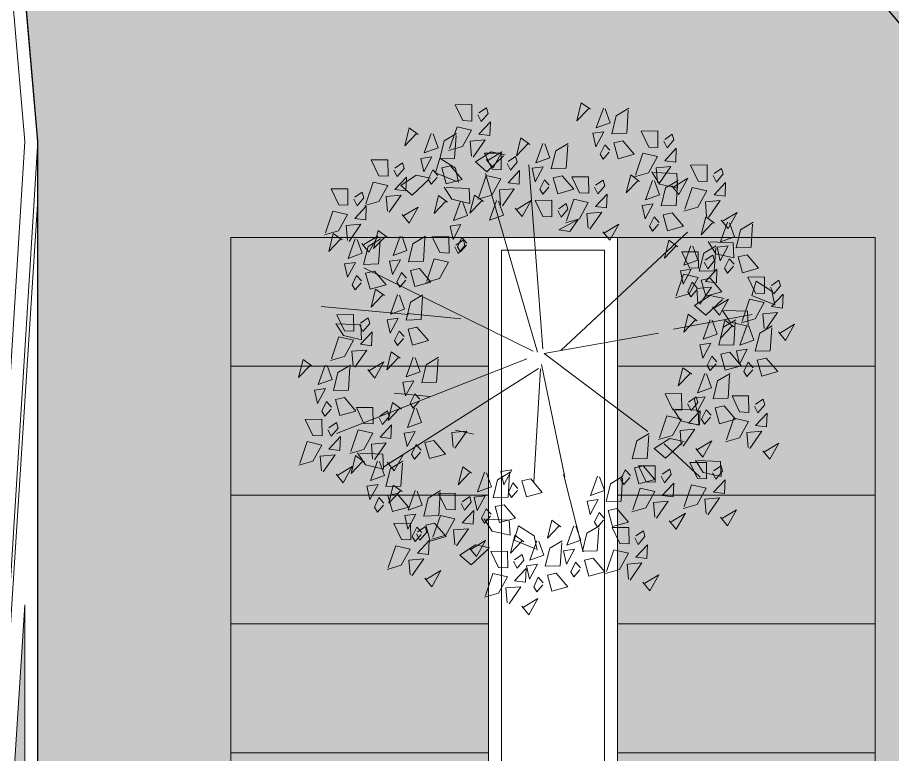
# Model space of a CAD drawing. Header units: inches. Extents: x 139 to 559, y -1 to 295.
# Drawn here: x 173.72 to 180.51, y 118.6 to 124.32 of the extents above; entities that cross this region are included whole.
import ezdxf

# ---------------------------------------------------------------- set-up
doc = ezdxf.new("R2010")
doc.units = ezdxf.units.IN
doc.header["$MEASUREMENT"] = 0
for name, color, linetype, lineweight in [('ars', 11, 'Continuous', 0), ('ARSIR', 31, 'Continuous', 5), ('ARSIR BETON', 8, 'Continuous', 5), ('DINDING2', 146, 'Continuous', 5), ('POHON', 98, 'Continuous', 5), ('RUMPUT', 93, 'Continuous', 0), ('SANITAIR', 15, 'Continuous', 9)]:
    doc.layers.add(name, color=color, linetype=linetype, lineweight=lineweight)
doc.layers.add('LANTAI', color=57, linetype='Continuous')
doc.layers.add('POLYLINE TPAK', color=4, linetype='Continuous', lineweight=20, plot=False)

# ---------------------------------------------------------------- blocks, each defined once
blk = doc.blocks.new('rrety')
for p, q in [((497.8335, 232.64), (497.8515, 232.6484)), ((497.8248, 232.6161), (497.8335, 232.64)), ((497.8506, 232.6457), (497.8452, 232.6146)), ((498.0767, 232.6219), (498.0965, 232.6275)), ((498.0965, 232.6275), (498.0964, 232.6021)), ((497.8452, 232.6146), (497.8248, 232.6161)), ((497.8677, 232.6134), (497.8875, 232.619)), ((497.8733, 232.5824), (497.8677, 232.6134)), ((497.8875, 232.619), (497.8874, 232.5936)), ((498.0822, 232.5908), (498.0767, 232.6219)), ((498.0964, 232.6021), (498.0822, 232.588)), ((497.8874, 232.5936), (497.8733, 232.5795)), ((497.7802, 232.574), (497.8, 232.5795)), ((497.8, 232.5795), (497.7999, 232.5541)), ((497.8574, 232.5587), (497.8572, 232.5786)), ((497.8592, 232.5767), (497.8853, 232.5589)), ((498.0146, 232.5768), (498.0343, 232.5823)), ((498.0201, 232.5457), (498.0146, 232.5768)), ((498.0343, 232.5823), (498.0342, 232.5569)), ((497.7857, 232.5429), (497.7802, 232.574)), ((498.0607, 232.5474), (498.0605, 232.5674)), ((498.0625, 232.5654), (498.0886, 232.5477)), ((497.7999, 232.5541), (497.7857, 232.54)), ((497.8755, 232.5409), (497.8574, 232.5587)), ((497.8853, 232.5589), (497.8755, 232.5409)), ((498.0342, 232.5569), (498.0201, 232.5429)), ((498.0788, 232.5296), (498.0607, 232.5474)), ((498.0886, 232.5477), (498.0788, 232.5296)), ((497.704, 232.4781), (497.7237, 232.4836)), ((497.7237, 232.4836), (497.7236, 232.4582)), ((497.7095, 232.447), (497.704, 232.4781)), ((497.7236, 232.4582), (497.7095, 232.4442)), ((498.2229, 232.3707), (498.2316, 232.3946)), ((498.2316, 232.3946), (498.2497, 232.403)), ((498.2487, 232.4004), (498.2434, 232.3693)), ((498.2434, 232.3693), (498.2229, 232.3707)), ((498.2179, 232.3568), (498.2376, 232.3624)), ((498.2376, 232.3624), (498.2375, 232.337)), ((498.2234, 232.3257), (498.2179, 232.3568)), ((498.2375, 232.337), (498.2234, 232.3229)), ((498.2611, 232.319), (498.2609, 232.3389)), ((498.263, 232.337), (498.2891, 232.3192)), ((498.2793, 232.3012), (498.2611, 232.319)), ((498.2891, 232.3192), (498.2793, 232.3012)), ((498.1134, 232.2834), (498.1133, 232.258)), ((497.7303, 232.2231), (497.7301, 232.243)), ((497.7321, 232.2411), (497.7582, 232.2233)), ((497.7484, 232.2053), (497.7303, 232.2231)), ((497.7582, 232.2233), (497.7484, 232.2053)), ((497.7859, 232.2045), (497.8056, 232.2101)), ((497.7914, 232.1734), (497.7859, 232.2045)), ((497.8056, 232.2101), (497.8055, 232.1847)), ((497.7542, 232.1564), (497.7629, 232.1803)), ((497.7629, 232.1803), (497.7809, 232.1887)), ((497.78, 232.1861), (497.7747, 232.1549)), ((497.8055, 232.1847), (497.7914, 232.1706)), ((498.1671, 232.1678), (498.1868, 232.1734)), ((498.1726, 232.1368), (498.1671, 232.1678)), ((498.1868, 232.1734), (498.1867, 232.148)), ((497.7747, 232.1549), (497.7542, 232.1564)), ((497.7839, 232.13), (497.7837, 232.15)), ((497.7858, 232.148), (497.8119, 232.1303)), ((498.1867, 232.148), (498.1726, 232.1339)), ((497.8021, 232.1122), (497.7839, 232.13)), ((497.8119, 232.1303), (497.8021, 232.1122)), ((498.0005, 232.1002), (498.0202, 232.1057)), ((498.006, 232.0691), (498.0005, 232.1002)), ((498.0202, 232.1057), (498.0201, 232.0803)), ((498.0201, 232.0803), (498.006, 232.0663))]:
    blk.add_line(p, q)
for points in [[(498.0497, 232.6755), (498.0591, 232.6874), (498.0347, 232.6946), (498.0505, 232.6782)], [(497.8859, 232.6614), (497.8953, 232.6733), (497.8709, 232.6805), (497.8867, 232.6641)], [(497.9248, 232.6527), (497.9394, 232.672), (497.9502, 232.652), (497.9301, 232.6412), (497.9248, 232.6527)], [(498.0181, 232.6583), (498.0167, 232.6735), (497.998, 232.6702), (498.0181, 232.6583)], [(497.8543, 232.6442), (497.8529, 232.6594), (497.8343, 232.6561), (497.8543, 232.6442)], [(497.9924, 232.6512), (498.0003, 232.6577), (497.9875, 232.6645), (497.9805, 232.6606), (497.9897, 232.652)], [(498.0495, 232.6549), (498.03, 232.6489), (498.024, 232.6684), (498.0503, 232.6576)], [(497.8287, 232.6371), (497.8365, 232.6436), (497.8237, 232.6504), (497.8167, 232.6465), (497.826, 232.6379)], [(497.8857, 232.6408), (497.8663, 232.6348), (497.8602, 232.6543), (497.8865, 232.6435)], [(497.8824, 232.651), (497.9136, 232.6558), (497.9187, 232.6359), (497.8933, 232.6366), (497.8796, 232.6511)], [(498.0461, 232.6236), (498.0147, 232.627), (498.0149, 232.6475), (498.0393, 232.6403), (498.0488, 232.6228)], [(498.1513, 232.6388), (498.1607, 232.6507), (498.1364, 232.6579), (498.1521, 232.6415)], [(497.9414, 232.6381), (497.9355, 232.6298), (497.9495, 232.6266), (497.9553, 232.6321), (497.9442, 232.638)], [(498.0047, 232.6329), (497.9855, 232.618), (497.9803, 232.6401), (498.0025, 232.6453), (498.0047, 232.6329)], [(498.1198, 232.6217), (498.1183, 232.6368), (498.0997, 232.6335), (498.1198, 232.6217)], [(497.8409, 232.6188), (497.8218, 232.6039), (497.8165, 232.626), (497.8387, 232.6312), (497.8409, 232.6188)], [(497.8823, 232.6095), (497.8509, 232.6129), (497.8511, 232.6334), (497.8755, 232.6262), (497.885, 232.6087)], [(497.8872, 232.6198), (497.9044, 232.6306), (497.9153, 232.6134), (497.8871, 232.617)], [(497.9184, 232.6246), (497.9237, 232.6104), (497.9408, 232.6184), (497.9184, 232.6246)], [(498.001, 232.6104), (498.0157, 232.6297), (498.0264, 232.6097), (498.0064, 232.5989), (498.001, 232.6104)], [(498.0941, 232.6146), (498.1019, 232.6211), (498.0892, 232.6278), (498.0822, 232.624), (498.0914, 232.6154)], [(498.1511, 232.6183), (498.1317, 232.6123), (498.1257, 232.6317), (498.1519, 232.621)], [(497.7921, 232.5963), (497.8067, 232.6156), (497.8175, 232.5956), (497.7974, 232.5848), (497.7921, 232.5963)], [(497.9135, 232.52), (497.8706, 232.621)], [(497.9276, 232.6019), (497.9423, 232.6212), (497.953, 232.6012), (497.933, 232.5905), (497.9276, 232.6019)], [(497.9586, 232.6087), (497.9898, 232.6135), (497.9949, 232.5936), (497.9695, 232.5943), (497.9558, 232.6088)], [(498.1477, 232.5869), (498.1164, 232.5903), (498.1165, 232.6109), (498.1409, 232.6037), (498.1505, 232.5861)], [(497.7497, 232.5946), (497.7809, 232.5994), (497.786, 232.5795), (497.7606, 232.5802), (497.7468, 232.5947)], [(497.8852, 232.6002), (497.9164, 232.605), (497.9215, 232.5851), (497.8961, 232.5858), (497.8824, 232.6003)], [(497.8923, 232.5999), (497.8863, 232.586), (497.9117, 232.5853), (497.8922, 232.5971)], [(498.0666, 232.5852), (498.076, 232.5971), (498.0517, 232.6044), (498.0674, 232.5879)], [(498.0699, 232.5414), (498.1036, 232.5996)], [(498.1063, 232.5962), (498.0872, 232.5813), (498.082, 232.6035), (498.1041, 232.6087), (498.1063, 232.5962)], [(497.9442, 232.5873), (497.9383, 232.579), (497.9523, 232.5758), (497.9581, 232.5813), (497.947, 232.5873)], [(497.9634, 232.5775), (497.9807, 232.5883), (497.9915, 232.5711), (497.9634, 232.5747)], [(498.0176, 232.5958), (498.0117, 232.5875), (498.0258, 232.5843), (498.0316, 232.5898), (498.0204, 232.5957)], [(498.1711, 232.5711), (498.1805, 232.583), (498.1561, 232.5903), (498.1719, 232.5738)], [(497.7545, 232.5634), (497.7717, 232.5742), (497.7826, 232.557), (497.7544, 232.5606)], [(497.8086, 232.5817), (497.8028, 232.5734), (497.8168, 232.5702), (497.8226, 232.5757), (497.8115, 232.5816)], [(497.8718, 232.5655), (497.8812, 232.5774), (497.8568, 232.5846), (497.8726, 232.5682)], [(497.89, 232.5691), (497.9073, 232.5799), (497.9181, 232.5627), (497.8899, 232.5662)], [(497.9946, 232.5823), (497.9999, 232.5681), (498.0171, 232.5761), (497.9946, 232.5823)], [(498.0094, 232.561), (498.0172, 232.5675), (498.0045, 232.5742), (497.9974, 232.5704), (498.0067, 232.5618)], [(498.035, 232.5681), (498.0336, 232.5832), (498.015, 232.5799), (498.035, 232.5681)], [(498.0664, 232.5647), (498.047, 232.5587), (498.0409, 232.5781), (498.0672, 232.5674)], [(497.7532, 232.5514), (497.7626, 232.5633), (497.7382, 232.5705), (497.754, 232.5541)], [(497.7857, 232.5682), (497.7909, 232.554), (497.8081, 232.562), (497.7857, 232.5682)], [(497.8402, 232.5484), (497.8388, 232.5635), (497.8201, 232.5602), (497.8402, 232.5484)], [(497.8344, 232.5539), (497.8491, 232.5733), (497.8598, 232.5533), (497.8398, 232.5425), (497.8344, 232.5539)], [(497.9212, 232.5739), (497.9265, 232.5596), (497.9436, 232.5676), (497.9212, 232.5739)], [(498.1395, 232.554), (498.1381, 232.5691), (498.1195, 232.5658), (498.1395, 232.554)], [(498.1709, 232.5506), (498.1515, 232.5446), (498.1454, 232.564), (498.1717, 232.5533)], [(498.2614, 232.5542), (498.2709, 232.5661), (498.2465, 232.5733), (498.2622, 232.5569)], [(497.792, 232.5523), (497.8232, 232.5571), (497.8283, 232.5372), (497.8029, 232.5379), (497.7892, 232.5523)], [(497.8145, 232.5412), (497.8224, 232.5478), (497.8096, 232.5545), (497.8026, 232.5507), (497.8118, 232.542)], [(497.8716, 232.5449), (497.8521, 232.5389), (497.8461, 232.5584), (497.8724, 232.5477)], [(497.9685, 232.5576), (497.9625, 232.5437), (497.9879, 232.543), (497.9685, 232.5548)], [(498.0216, 232.5427), (498.0025, 232.5277), (497.9973, 232.5499), (498.0194, 232.5551), (498.0216, 232.5427)], [(498.063, 232.5333), (498.0317, 232.5367), (498.0318, 232.5573), (498.0562, 232.5501), (498.0657, 232.5325)], [(498.1139, 232.5469), (498.1217, 232.5534), (498.1089, 232.5601), (498.1019, 232.5563), (498.1111, 232.5477)], [(498.2299, 232.5371), (498.2285, 232.5522), (498.2098, 232.5489), (498.2299, 232.5371)], [(497.6959, 232.5271), (497.7038, 232.5337), (497.691, 232.5404), (497.684, 232.5366), (497.6932, 232.5279)], [(497.7216, 232.5343), (497.7202, 232.5494), (497.7016, 232.5461), (497.7216, 232.5343)], [(497.753, 232.5308), (497.7335, 232.5248), (497.7275, 232.5443), (497.7538, 232.5336)], [(497.7596, 232.5435), (497.7536, 232.5296), (497.779, 232.5289), (497.7595, 232.5407)], [(497.851, 232.5394), (497.8451, 232.5311), (497.8592, 232.5279), (497.865, 232.5334), (497.8538, 232.5393)], [(497.8951, 232.5492), (497.8891, 232.5352), (497.9145, 232.5345), (497.8951, 232.5463)], [(498.1261, 232.5286), (498.107, 232.5136), (498.1017, 232.5358), (498.1239, 232.541), (498.1261, 232.5286)], [(498.1055, 232.5201), (498.1202, 232.5395), (498.1309, 232.5194), (498.1109, 232.5087), (498.1055, 232.5201)], [(498.1675, 232.5192), (498.1361, 232.5226), (498.1363, 232.5432), (498.1607, 232.536), (498.1702, 232.5184)], [(498.2042, 232.53), (498.212, 232.5365), (498.1993, 232.5432), (498.1923, 232.5394), (498.2015, 232.5308)], [(498.2613, 232.5337), (498.2418, 232.5277), (498.2358, 232.5471), (498.2621, 232.5364)], [(497.7968, 232.5211), (497.8141, 232.5319), (497.8249, 232.5147), (497.7968, 232.5183)], [(497.8268, 232.5229), (497.8076, 232.508), (497.8024, 232.5301), (497.8246, 232.5353), (497.8268, 232.5229)], [(497.8682, 232.5136), (497.8368, 232.517), (497.837, 232.5375), (497.8614, 232.5303), (497.8709, 232.5128)], [(498.2579, 232.5023), (498.2265, 232.5057), (498.2267, 232.5263), (498.251, 232.519), (498.2606, 232.5015)], [(497.7082, 232.5088), (497.6891, 232.4939), (497.6838, 232.516), (497.706, 232.5212), (497.7082, 232.5088)], [(497.7496, 232.4995), (497.7182, 232.5029), (497.7184, 232.5234), (497.7428, 232.5162), (497.7523, 232.4987)], [(497.828, 232.5259), (497.8333, 232.5117), (497.8505, 232.5197), (497.828, 232.5259)], [(497.9846, 232.3539), (498.0582, 232.5161)], [(498.0631, 232.5184), (498.0943, 232.5232), (498.0994, 232.5033), (498.074, 232.504), (498.0603, 232.5185)], [(498.1705, 232.4975), (498.1851, 232.5169), (498.1959, 232.4969), (498.1758, 232.4861), (498.1705, 232.4975)], [(498.2165, 232.5116), (498.1973, 232.4967), (498.1921, 232.5188), (498.2142, 232.5241), (498.2165, 232.5116)], [(497.7582, 232.4834), (497.7728, 232.5028), (497.7836, 232.4828), (497.7635, 232.472), (497.7582, 232.4834)], [(497.9754, 232.3753), (497.7793, 232.51)], [(498.1221, 232.5056), (498.1162, 232.4972), (498.1302, 232.494), (498.136, 232.4995), (498.1249, 232.5055)], [(497.7221, 232.4752), (497.7315, 232.4872), (497.7072, 232.4944), (497.7229, 232.4779)], [(497.8019, 232.5012), (497.7959, 232.4873), (497.8213, 232.4866), (497.8019, 232.4984)], [(497.9846, 232.3539), (497.9233, 232.5008)], [(498.128, 232.4959), (498.1592, 232.5007), (498.1644, 232.4808), (498.139, 232.4815), (498.1252, 232.4959)], [(498.2439, 232.4806), (498.2585, 232.5), (498.2693, 232.4799), (498.2492, 232.4692), (498.2439, 232.4806)], [(497.7158, 232.4818), (497.747, 232.4866), (497.7521, 232.4667), (497.7267, 232.4674), (497.713, 232.4818)], [(498.187, 232.483), (498.1811, 232.4747), (498.1952, 232.4715), (498.201, 232.477), (498.1898, 232.4829)], [(498.2015, 232.4789), (498.2327, 232.4837), (498.2378, 232.4639), (498.2124, 232.4645), (498.1986, 232.479)], [(497.6906, 232.4581), (497.6891, 232.4732), (497.6705, 232.4699), (497.6906, 232.4581)], [(497.7219, 232.4547), (497.7025, 232.4487), (497.6965, 232.4681), (497.7227, 232.4574)], [(497.7748, 232.4689), (497.7689, 232.4606), (497.7829, 232.4574), (497.7887, 232.4629), (497.7776, 232.4688)], [(498.1329, 232.4647), (498.1501, 232.4755), (498.1609, 232.4583), (498.1328, 232.4619)], [(498.1641, 232.4695), (498.1693, 232.4553), (498.1865, 232.4633), (498.1641, 232.4695)], [(497.6649, 232.451), (497.6727, 232.4575), (497.66, 232.4642), (497.653, 232.4604), (497.6622, 232.4518)], [(497.7206, 232.4506), (497.7378, 232.4614), (497.7487, 232.4442), (497.7205, 232.4478)], [(497.7518, 232.4554), (497.7571, 232.4412), (497.7742, 232.4492), (497.7518, 232.4554)], [(498.1403, 232.4159), (498.2384, 232.4649)], [(498.2063, 232.4478), (498.2235, 232.4586), (498.2343, 232.4414), (498.2062, 232.445)], [(498.2604, 232.4661), (498.2546, 232.4578), (498.2686, 232.4546), (498.2744, 232.4601), (498.2633, 232.466)], [(498.2749, 232.4355), (498.2896, 232.4549), (498.3003, 232.4348), (498.2803, 232.4241), (498.2749, 232.4355)], [(497.6771, 232.4327), (497.658, 232.4177), (497.6528, 232.4399), (497.6749, 232.4451), (497.6771, 232.4327)], [(497.7185, 232.4234), (497.6872, 232.4268), (497.6873, 232.4473), (497.7117, 232.4401), (497.7213, 232.4226)], [(498.2375, 232.4526), (498.2427, 232.4383), (498.2599, 232.4463), (498.2375, 232.4526)], [(497.7257, 232.4307), (497.7197, 232.4168), (497.7451, 232.4161), (497.7256, 232.4279)], [(498.2325, 232.4338), (498.2637, 232.4386), (498.2688, 232.4187), (498.2434, 232.4194), (498.2297, 232.4339)], [(497.9999, 232.3539), (498.144, 232.4182)], [(498.2114, 232.4279), (498.2054, 232.414), (498.2308, 232.4133), (498.2113, 232.4251)], [(498.2915, 232.4209), (498.2856, 232.4126), (498.2997, 232.4094), (498.3055, 232.4149), (498.2943, 232.4209)], [(498.3292, 232.3991), (498.3386, 232.411), (498.3143, 232.4182), (498.33, 232.4018)], [(497.6763, 232.396), (497.691, 232.4154), (497.7017, 232.3953), (497.6817, 232.3846), (497.6763, 232.396)], [(497.804, 232.3963), (497.8134, 232.4082), (497.7891, 232.4154), (497.8048, 232.399)], [(498.2373, 232.4027), (498.2546, 232.4135), (498.2654, 232.3963), (498.2373, 232.3998)], [(498.2685, 232.4075), (498.2738, 232.3932), (498.291, 232.4012), (498.2685, 232.4075)], [(497.6339, 232.3943), (497.6651, 232.3991), (497.6702, 232.3793), (497.6448, 232.3799), (497.6311, 232.3944)], [(497.7724, 232.3791), (497.771, 232.3943), (497.7524, 232.391), (497.7724, 232.3791)], [(498.2976, 232.382), (498.2962, 232.3971), (498.2776, 232.3938), (498.2976, 232.382)], [(497.7468, 232.372), (497.7546, 232.3785), (497.7419, 232.3853), (497.7348, 232.3814), (497.7441, 232.3728)], [(497.8038, 232.3757), (497.7844, 232.3697), (497.7783, 232.3892), (497.8046, 232.3784)], [(498.1563, 232.3735), (498.171, 232.3928), (498.1817, 232.3728), (498.1617, 232.362), (498.1563, 232.3735)], [(498.2424, 232.3828), (498.2364, 232.3688), (498.2618, 232.3681), (498.2424, 232.38)], [(498.272, 232.3749), (498.2798, 232.3814), (498.2671, 232.3881), (498.26, 232.3843), (498.2693, 232.3757)], [(498.329, 232.3786), (498.3096, 232.3725), (498.3036, 232.392), (498.3298, 232.3813)], [(497.6387, 232.3632), (497.6559, 232.374), (497.6668, 232.3568), (497.6386, 232.3604)], [(497.6929, 232.3815), (497.687, 232.3732), (497.701, 232.37), (497.7068, 232.3754), (497.6957, 232.3814)], [(498.0061, 232.3539), (498.1593, 232.3784)], [(498.3256, 232.3472), (498.2943, 232.3506), (498.2944, 232.3711), (498.3188, 232.3639), (498.3283, 232.3464)], [(497.6699, 232.368), (497.6752, 232.3537), (497.6923, 232.3617), (497.6699, 232.368)], [(497.759, 232.3537), (497.7399, 232.3388), (497.7347, 232.3609), (497.7568, 232.3661), (497.759, 232.3537)], [(497.8004, 232.3444), (497.769, 232.3478), (497.7692, 232.3683), (497.7936, 232.3611), (497.8031, 232.3436)], [(497.8148, 232.3368), (497.8134, 232.352), (497.7949, 232.3598), (497.8148, 232.3368)], [(498.1729, 232.3589), (498.167, 232.3506), (498.1811, 232.3474), (498.1869, 232.3529), (498.1757, 232.3588)], [(498.1987, 232.3453), (498.2133, 232.3646), (498.2241, 232.3446), (498.204, 232.3338), (498.1987, 232.3453)], [(498.2842, 232.3565), (498.2651, 232.3416), (498.2599, 232.3637), (498.282, 232.3689), (498.2842, 232.3565)], [(497.9785, 232.3508), (497.7363, 232.2773)], [(498.0061, 232.3508), (498.1838, 232.1733)], [(498.1563, 232.3436), (498.1875, 232.3484), (498.1926, 232.3285), (498.1672, 232.3292), (498.1535, 232.3437)], [(497.6438, 232.3433), (497.6378, 232.3293), (497.6632, 232.3287), (497.6437, 232.3405)], [(497.7413, 232.3255), (497.7559, 232.3449), (497.7667, 232.3248), (497.7466, 232.3141), (497.7413, 232.3255)], [(497.9846, 232.3447), (497.7609, 232.2222)], [(497.7891, 232.3297), (497.7969, 232.3362), (497.7842, 232.3429), (497.7772, 232.3391), (497.7864, 232.3305)], [(497.9846, 232.3386), (497.9233, 232.0875)], [(498.1499, 232.3454), (498.1552, 232.3312), (498.1724, 232.3392), (498.1499, 232.3454)], [(497.6988, 232.3238), (497.73, 232.3286), (497.7352, 232.3088), (497.7098, 232.3094), (497.696, 232.3239)], [(497.8014, 232.3114), (497.7822, 232.2965), (497.777, 232.3186), (497.7992, 232.3238), (497.8014, 232.3114)], [(497.9969, 232.3324), (498.1532, 232.0998)], [(498.1611, 232.3124), (498.1783, 232.3232), (498.1892, 232.306), (498.161, 232.3096)], [(498.2153, 232.3307), (498.2094, 232.3224), (498.2234, 232.3192), (498.2292, 232.3247), (498.2181, 232.3306)], [(498.2671, 232.3117), (498.2765, 232.3236), (498.2521, 232.3308), (498.2679, 232.3144)], [(497.7578, 232.311), (497.7519, 232.3027), (497.766, 232.2995), (497.7718, 232.3049), (497.7606, 232.3109)], [(498.1923, 232.3172), (498.1976, 232.303), (498.2147, 232.311), (498.1923, 232.3172)], [(497.7037, 232.2927), (497.7209, 232.3035), (497.7317, 232.2863), (497.7036, 232.2899)], [(498.2099, 232.2874), (498.2177, 232.2939), (498.2049, 232.3006), (498.1979, 232.2968), (498.2072, 232.2882)], [(498.2355, 232.2945), (498.2341, 232.3097), (498.2155, 232.3064), (498.2355, 232.2945)], [(498.2669, 232.2911), (498.2475, 232.2851), (498.2414, 232.3046), (498.2677, 232.2938)], [(497.7349, 232.2975), (497.7401, 232.2832), (497.7573, 232.2912), (497.7349, 232.2975)], [(497.7984, 232.2722), (497.8078, 232.2841), (497.7834, 232.2913), (497.7992, 232.2749)], [(498.1662, 232.2925), (498.1602, 232.2786), (498.1856, 232.2779), (498.1661, 232.2897)], [(498.2221, 232.2691), (498.203, 232.2542), (498.1977, 232.2763), (498.2199, 232.2815), (498.2221, 232.2691)], [(498.2635, 232.2598), (498.2321, 232.2632), (498.2323, 232.2837), (498.2567, 232.2765), (498.2662, 232.259)], [(498.2439, 232.2578), (498.2585, 232.2772), (498.2693, 232.2571), (498.2492, 232.2464), (498.2439, 232.2578)], [(498.3207, 232.2609), (498.3302, 232.2728), (498.3058, 232.28), (498.3215, 232.2636)], [(497.7088, 232.2728), (497.7027, 232.2588), (497.7281, 232.2582), (497.7087, 232.27)], [(497.7668, 232.2551), (497.7654, 232.2702), (497.7467, 232.2669), (497.7668, 232.2551)], [(497.7982, 232.2516), (497.7787, 232.2456), (497.7727, 232.2651), (497.799, 232.2544)], [(498.137, 232.2601), (498.1176, 232.2541), (498.1115, 232.2735), (498.1378, 232.2628)], [(497.7411, 232.2479), (497.7489, 232.2545), (497.7362, 232.2612), (497.7292, 232.2574), (497.7384, 232.2487)], [(497.794, 232.2476), (497.8112, 232.2584), (497.8221, 232.2412), (497.7939, 232.2447)], [(498.1338, 232.2324), (498.1484, 232.2518), (498.1592, 232.2318), (498.1391, 232.221), (498.1338, 232.2324)], [(498.2015, 232.2562), (498.2327, 232.261), (498.2378, 232.2411), (498.2124, 232.2418), (498.1986, 232.2562)], [(498.2892, 232.2438), (498.2878, 232.2589), (498.2691, 232.2556), (498.2892, 232.2438)], [(498.3206, 232.2404), (498.3011, 232.2344), (498.2951, 232.2538), (498.3214, 232.2431)], [(497.7534, 232.2296), (497.7342, 232.2147), (497.729, 232.2368), (497.7512, 232.242), (497.7534, 232.2296)], [(497.7948, 232.2203), (497.7634, 232.2237), (497.7636, 232.2442), (497.788, 232.237), (497.7975, 232.2195)], [(498.2635, 232.2367), (498.2713, 232.2432), (498.2586, 232.2499), (498.2516, 232.2461), (498.2608, 232.2375)], [(498.2604, 232.2433), (498.2546, 232.235), (498.2686, 232.2318), (498.2744, 232.2373), (498.2633, 232.2432)], [(497.7419, 232.2186), (497.7513, 232.2305), (497.7269, 232.2377), (497.7427, 232.2213)], [(497.7991, 232.2277), (497.7931, 232.2137), (497.8185, 232.213), (497.799, 232.2248)], [(497.9718, 232.1588), (497.9626, 232.2322)], [(498.2063, 232.225), (498.2235, 232.2358), (498.2343, 232.2186), (498.2062, 232.2222)], [(498.2375, 232.2298), (498.2427, 232.2155), (498.2599, 232.2235), (498.2375, 232.2298)], [(498.2758, 232.2183), (498.2566, 232.2034), (498.2514, 232.2255), (498.2735, 232.2308), (498.2758, 232.2183)], [(498.3172, 232.209), (498.2858, 232.2124), (498.286, 232.233), (498.3103, 232.2257), (498.3199, 232.2082)], [(497.7103, 232.2015), (497.7089, 232.2166), (497.6903, 232.2133), (497.7103, 232.2015)], [(497.8595, 232.2179), (497.8536, 232.2096), (497.8676, 232.2064), (497.8734, 232.2119), (497.8623, 232.2178)], [(497.8682, 232.2028), (497.876, 232.2093), (497.8633, 232.216), (497.8563, 232.2122), (497.8655, 232.2036)], [(498.0236, 232.2138), (498.0548, 232.2186), (498.0599, 232.1988), (498.0345, 232.1994), (498.0207, 232.2139)], [(498.1503, 232.2179), (498.1444, 232.2096), (498.1585, 232.2064), (498.1643, 232.2119), (498.1531, 232.2178)], [(498.2156, 232.1986), (498.2303, 232.218), (498.241, 232.1979), (498.221, 232.1872), (498.2156, 232.1986)], [(497.6847, 232.1944), (497.6925, 232.2009), (497.6797, 232.2076), (497.6727, 232.2038), (497.6819, 232.1952)], [(497.7417, 232.1981), (497.7223, 232.1921), (497.7162, 232.2115), (497.7425, 232.2008)], [(497.8053, 232.1996), (497.8225, 232.2104), (497.8334, 232.1932), (497.8052, 232.1968)], [(497.8365, 232.2044), (497.8418, 232.1902), (497.8589, 232.1982), (497.8365, 232.2044)], [(498.076, 232.2139), (498.0821, 232.1649)], [(498.0961, 232.1996), (498.1134, 232.2104), (498.1242, 232.1932), (498.0961, 232.1968)], [(498.1273, 232.2044), (498.1326, 232.1902), (498.1498, 232.1982), (498.1273, 232.2044)], [(498.2114, 232.2051), (498.2054, 232.1912), (498.2308, 232.1905), (498.2113, 232.2023)], [(497.7383, 232.1667), (497.7069, 232.1701), (497.7071, 232.1907), (497.7315, 232.1834), (497.741, 232.1659)], [(497.761, 232.1732), (497.7757, 232.1926), (497.7864, 232.1725), (497.7664, 232.1618), (497.761, 232.1732)], [(497.8804, 232.1845), (497.8613, 232.1696), (497.8561, 232.1917), (497.8782, 232.1969), (497.8804, 232.1845)], [(497.9219, 232.1752), (497.8905, 232.1786), (497.8907, 232.1991), (497.915, 232.1919), (497.9246, 232.1744)], [(497.9869, 232.176), (498.0016, 232.1954), (498.0123, 232.1754), (497.9923, 232.1646), (497.9869, 232.176)], [(498.0284, 232.1827), (498.0456, 232.1935), (498.0564, 232.1763), (498.0283, 232.1799)], [(498.0825, 232.201), (498.0767, 232.1927), (498.0907, 232.1895), (498.0965, 232.195), (498.0854, 232.2009)], [(498.1767, 232.1763), (498.1862, 232.1882), (498.1618, 232.1954), (498.1775, 232.179)], [(498.1732, 232.1969), (498.2044, 232.2017), (498.2095, 232.1818), (498.1841, 232.1825), (498.1704, 232.197)], [(497.6969, 232.176), (497.6778, 232.1611), (497.6725, 232.1832), (497.6947, 232.1884), (497.6969, 232.176)], [(497.8104, 232.1797), (497.8044, 232.1658), (497.8298, 232.1651), (497.8103, 232.1769)], [(497.9079, 232.1619), (497.9225, 232.1813), (497.9333, 232.1613), (497.9132, 232.1505), (497.9079, 232.1619)], [(497.9445, 232.1744), (497.9757, 232.1792), (497.9808, 232.1593), (497.9554, 232.16), (497.9417, 232.1744)], [(498.0596, 232.1875), (498.0648, 232.1732), (498.082, 232.1812), (498.0596, 232.1875)], [(498.1013, 232.1797), (498.0952, 232.1658), (498.1206, 232.1651), (498.1012, 232.1769)], [(498.2322, 232.1841), (498.2263, 232.1757), (498.2404, 232.1725), (498.2462, 232.178), (498.235, 232.184)], [(497.7186, 232.1715), (497.7498, 232.1763), (497.7549, 232.1565), (497.7295, 232.1571), (497.7158, 232.1716)], [(498.1452, 232.1592), (498.1437, 232.1743), (498.1251, 232.171), (498.1452, 232.1592)], [(498.1765, 232.1558), (498.1571, 232.1498), (498.1511, 232.1692), (498.1773, 232.1585)], [(498.178, 232.1658), (498.1953, 232.1766), (498.2061, 232.1594), (498.178, 232.1629)], [(498.2092, 232.1706), (498.2145, 232.1563), (498.2317, 232.1643), (498.2092, 232.1706)], [(497.7776, 232.1587), (497.7717, 232.1504), (497.7857, 232.1472), (497.7915, 232.1527), (497.7804, 232.1586)], [(497.8654, 232.1603), (497.8966, 232.1651), (497.9018, 232.1452), (497.8764, 232.1459), (497.8626, 232.1603)], [(497.9723, 232.161), (497.9877, 232.0416)], [(498.0035, 232.1615), (497.9976, 232.1532), (498.0116, 232.15), (498.0174, 232.1555), (498.0063, 232.1614)], [(498.0335, 232.1628), (498.0275, 232.1489), (498.0529, 232.1482), (498.0334, 232.16)], [(498.1195, 232.1521), (498.1273, 232.1586), (498.1146, 232.1653), (498.1076, 232.1615), (498.1168, 232.1529)], [(497.7234, 232.1404), (497.7407, 232.1512), (497.7515, 232.134), (497.7233, 232.1376)], [(497.7546, 232.1452), (497.7599, 232.1309), (497.777, 232.1389), (497.7546, 232.1452)], [(497.9244, 232.1474), (497.9185, 232.1391), (497.9326, 232.1359), (497.9384, 232.1414), (497.9272, 232.1473)], [(497.9493, 232.1432), (497.9666, 232.154), (497.9774, 232.1368), (497.9492, 232.1404)], [(497.9805, 232.148), (497.9858, 232.1338), (498.0029, 232.1418), (497.9805, 232.148)], [(498.1317, 232.1337), (498.1126, 232.1188), (498.1074, 232.1409), (498.1295, 232.1461), (498.1317, 232.1337)], [(498.1732, 232.1244), (498.1418, 232.1278), (498.142, 232.1484), (498.1663, 232.1411), (498.1759, 232.1236)], [(498.1831, 232.1459), (498.1771, 232.1319), (498.2025, 232.1312), (498.1831, 232.1431)], [(497.8407, 232.1227), (497.8501, 232.1346), (497.8258, 232.1418), (497.8415, 232.1254)], [(497.8702, 232.1291), (497.8875, 232.1399), (497.8983, 232.1227), (497.8702, 232.1263)], [(497.9015, 232.1339), (497.9067, 232.1197), (497.9239, 232.1277), (497.9015, 232.1339)], [(498.0581, 232.1227), (498.0676, 232.1346), (498.0432, 232.1418), (498.0589, 232.1254)], [(498.2078, 232.1114), (498.2172, 232.1233), (498.1928, 232.1306), (498.2086, 232.1141)], [(497.7285, 232.1205), (497.7225, 232.1066), (497.7479, 232.1059), (497.7285, 232.1177)], [(497.8091, 232.1056), (497.8077, 232.1207), (497.7891, 232.1174), (497.8091, 232.1056)], [(497.9248, 232.1027), (497.9394, 232.1221), (497.9502, 232.102), (497.9301, 232.0913), (497.9248, 232.1027)], [(497.9544, 232.1233), (497.9484, 232.1094), (497.9738, 232.1087), (497.9543, 232.1205)], [(498.0266, 232.1056), (498.0252, 232.1207), (498.0065, 232.1174), (498.0266, 232.1056)], [(498.1027, 232.0999), (498.1173, 232.1193), (498.1281, 232.0992), (498.108, 232.0885), (498.1027, 232.0999)], [(497.7835, 232.0985), (497.7913, 232.105), (497.7786, 232.1117), (497.7715, 232.1079), (497.7808, 232.0993)], [(497.8405, 232.1022), (497.8211, 232.0962), (497.8151, 232.1156), (497.8413, 232.1049)], [(497.8754, 232.1092), (497.8693, 232.0953), (497.8947, 232.0946), (497.8753, 232.1064)], [(498.0009, 232.0985), (498.0087, 232.105), (497.996, 232.1117), (497.989, 232.1079), (497.9982, 232.0993)], [(498.058, 232.1022), (498.0385, 232.0962), (498.0325, 232.1156), (498.0588, 232.1049)], [(498.1762, 232.0943), (498.1748, 232.1094), (498.1562, 232.1061), (498.1762, 232.0943)], [(497.8371, 232.0708), (497.8058, 232.0742), (497.8059, 232.0948), (497.8303, 232.0876), (497.8398, 232.07)], [(497.8915, 232.0776), (497.901, 232.0895), (497.8766, 232.0967), (497.8923, 232.0803)], [(497.8824, 232.101), (497.9136, 232.1058), (497.9187, 232.086), (497.8933, 232.0866), (497.8796, 232.1011)], [(498.0546, 232.0708), (498.0232, 232.0742), (498.0234, 232.0948), (498.0477, 232.0876), (498.0573, 232.07)], [(498.0603, 232.0982), (498.0915, 232.103), (498.0966, 232.0831), (498.0712, 232.0838), (498.0575, 232.0983)], [(498.1506, 232.0872), (498.1584, 232.0937), (498.1456, 232.1004), (498.1386, 232.0966), (498.1479, 232.088)], [(498.2076, 232.0909), (498.1882, 232.0849), (498.1821, 232.1043), (498.2084, 232.0936)], [(497.7957, 232.0801), (497.7766, 232.0652), (497.7714, 232.0874), (497.7935, 232.0926), (497.7957, 232.0801)], [(497.9414, 232.0882), (497.9355, 232.0799), (497.9495, 232.0767), (497.9553, 232.0821), (497.9442, 232.0881)], [(498.0132, 232.0801), (497.994, 232.0652), (497.9888, 232.0874), (498.0109, 232.0926), (498.0132, 232.0801)], [(498.1192, 232.0853), (498.1134, 232.077), (498.1274, 232.0738), (498.1332, 232.0793), (498.1221, 232.0853)], [(498.2042, 232.0595), (498.1728, 232.063), (498.173, 232.0835), (498.1974, 232.0763), (498.2069, 232.0587)], [(497.86, 232.0605), (497.8586, 232.0756), (497.8399, 232.0723), (497.86, 232.0605)], [(497.8914, 232.0571), (497.8719, 232.051), (497.8659, 232.0705), (497.8922, 232.0598)], [(497.8872, 232.0699), (497.9044, 232.0807), (497.9153, 232.0635), (497.8871, 232.0671)], [(497.9184, 232.0747), (497.9237, 232.0604), (497.9408, 232.0684), (497.9184, 232.0747)], [(498.0651, 232.0671), (498.0823, 232.0779), (498.0932, 232.0607), (498.065, 232.0642)], [(498.0963, 232.0719), (498.1015, 232.0576), (498.1187, 232.0656), (498.0963, 232.0719)], [(498.1628, 232.0689), (498.1437, 232.0539), (498.1384, 232.0761), (498.1606, 232.0813), (498.1628, 232.0689)], [(497.8343, 232.0533), (497.8421, 232.0599), (497.8294, 232.0666), (497.8224, 232.0628), (497.8316, 232.0542)], [(497.8466, 232.035), (497.8274, 232.0201), (497.8222, 232.0422), (497.8443, 232.0474), (497.8466, 232.035)], [(497.888, 232.0257), (497.8566, 232.0291), (497.8568, 232.0496), (497.8811, 232.0424), (497.8907, 232.0249)], [(497.8923, 232.05), (497.8863, 232.036), (497.9117, 232.0354), (497.8922, 232.0472)], [(498.0702, 232.0472), (498.0642, 232.0332), (498.0896, 232.0325), (498.0701, 232.0444)]]:
    blk.add_lwpolyline(points)

msp = doc.modelspace()

# ---------------------------------------------------------------- hatches: boundary and pattern name
at = {"layer": 'ARSIR'}
h = msp.add_hatch(dxfattribs=at)
h.set_pattern_fill('HEX', color=256, scale=0.05, style=0)
h.set_pattern_definition([(0, (37.0798, 226.14725), (0, 0.274963), [0.15875, -0.3175]), (120, (37.0798, 226.14725), (-0.23812494, -0.1374815), [0.15875, -0.3175]), (60, (37.23855, 226.14725), (-0.23812494, 0.1374815), [0.15875, -0.3175])])
h.paths.add_polyline_path([(177.3741, 122.6087), (178.3741, 122.6087), (178.3741, 109.6087), (177.3741, 109.6087)])
h.paths.add_polyline_path([(179.7078, 125.3962), (181.8741, 122.9045), (181.8741, 119.1087), (188.3741, 119.1087), (188.3741, 108.1087), (173.8741, 108.1087), (173.8749, 123.3553), (173.7678, 124.6087), (178.5503, 124.6087)])
h.paths.add_polyline_path([(183.8741, 117.6087), (184.8741, 117.6087), (184.8741, 109.6087), (183.8741, 109.6087)])
at = {"layer": 'ARSIR BETON'}
h = msp.add_hatch(dxfattribs=at)
h.set_pattern_fill('AR-HBONE', color=256, scale=0.004, style=0)
h.set_pattern_definition([(45, (37.0798, 226.14725), (6e-17, 0.5747364), [1.2192, -0.4064]), (135, (37.36716, 226.4346), (6e-17, 0.5747364), [1.2192, -0.4064])])
edge = h.paths.add_edge_path()
edge.add_arc((191.2828, 190.0679), 14, 90, 180)
edge.add_line((177.2828, 190.0679), (177.2828, 133.2715))
edge.add_arc((191.2827, 133.2715), 14, 179.99992, 263.11919)
edge.add_line((189.6055, 119.3724), (189.6055, 112.3227))
edge.add_line((189.6055, 112.3227), (189.7055, 112.3227))
edge.add_line((189.7055, 112.3227), (189.7055, 112.2227))
edge.add_line((189.7055, 112.2227), (201.7055, 112.2227))
edge.add_line((201.7055, 112.2227), (201.7055, 119.2715))
edge.add_line((201.7055, 119.2715), (380.22, 119.2715))
edge.add_arc((380.22, 133.2715), 14, 270, 360)
edge.add_line((394.22, 133.2715), (394.22, 186.8365))
edge.add_arc((380.07, 186.8365), 14.15, 0.00002, 89.99998)
edge.add_line((380.07, 200.9865), (288.3873, 200.9865))
edge.add_arc((288.3873, 203.9865), 3, 180, 270, ccw=False)
edge.add_line((285.3873, 203.9865), (285.3986, 204.9823))
edge.add_line((285.3986, 204.9823), (271.3873, 205.1475))
edge.add_line((271.3873, 205.1475), (271.3873, 204.9086))
edge.add_arc((270.5466, 204.9086), 0.8408, 270, 359.99999, ccw=False)
edge.add_line((270.5466, 204.0679), (191.2828, 204.0679))
edge = h.paths.add_edge_path()
edge.add_line((191.2672, 197.9562), (265.7566, 197.9585))
edge.add_arc((265.7568, 189.203), 8.7555, 41.343, 90.00169, ccw=False)
edge.add_line((272.3302, 194.9865), (332.5823, 194.9865))
edge.add_line((332.5823, 194.9865), (332.5823, 191.8715))
edge.add_line((332.5823, 191.8715), (340.1822, 191.8715))
edge.add_line((340.1822, 191.8715), (340.1822, 194.9865))
edge.add_line((340.1822, 194.9865), (380.07, 194.9865))
edge.add_arc((380.07, 186.8365), 8.15, 0, 90, ccw=False)
edge.add_line((388.22, 186.8365), (388.22, 163.1715))
edge.add_line((388.22, 163.1715), (388.22, 157.7117))
edge.add_line((388.22, 157.7117), (388.22, 133.2715))
edge.add_arc((380.22, 133.2715), 8, -90, 0, ccw=False)
edge.add_line((380.22, 125.2715), (191.2828, 125.2715))
edge.add_arc((191.185, 133.1732), 7.9023, 180.12317, 270.70845, ccw=False)
edge.add_line((183.2828, 133.1562), (183.2675, 189.9541))
edge.add_arc((191.2675, 189.9563), 8, 90.00169, 180.01541, ccw=False)
at = {"layer": 'RUMPUT'}
h = msp.add_hatch(dxfattribs=at)
h.set_pattern_fill('GRASS', color=256, scale=0.03, angle=356.66969, style=0)
h.set_pattern_definition([(86.6697, (37.0798, 226.14725), (-0.5066041, 0.569206), [0.142875, -0.934755]), (41.6697, (37.0798, 226.14725), (-0.5066045, 0.5692064), [0.142875, -0.619125]), (131.6697, (37.0798, 226.14725), (-0.5692064, -0.5066045), [0.142875, -0.619125])])
edge = h.paths.add_edge_path()
edge.add_arc((191.2827, 133.2715), 14.1, 228.68546, 262.75879, ccw=False)
edge.add_line((181.9741, 122.6811), (181.9741, 119.2087))
edge.add_line((181.9741, 119.2087), (188.4741, 119.2087))
edge.add_line((188.4741, 119.2087), (188.4741, 108.0087))
edge.add_line((188.4741, 108.0087), (173.7741, 108.0087))
edge.add_line((173.7741, 108.0087), (173.7741, 119.7566))
edge.add_line((173.7741, 119.7566), (173.0021, 107.7702))
edge.add_line((173.0021, 107.7702), (181.4677, 107.3411))
edge.add_line((181.4677, 107.3411), (188.8733, 105.5981))
edge.add_line((188.8733, 105.5981), (196.1641, 103.4115))
edge.add_line((196.1641, 103.4115), (203.4505, 101.2262))
edge.add_line((203.4505, 101.2262), (221.7793, 96.4053))
edge.add_line((221.7793, 96.4053), (240.1243, 91.5802))
edge.add_line((240.1243, 91.5802), (243.0256, 89.7818))
edge.add_line((243.0256, 89.7818), (243.0422, 88.8171))
edge.add_line((243.0422, 88.8171), (247.7305, 88.8171))
edge.add_line((247.7305, 88.8171), (247.7305, 98.8319))
edge.add_line((247.7305, 98.8319), (218.5805, 98.8319))
edge.add_line((218.5805, 98.8319), (218.5805, 101.4819))
edge.add_line((218.5805, 101.4819), (208.5305, 101.4819))
edge.add_line((208.5305, 101.4819), (208.5305, 105.8715))
edge.add_line((208.5305, 105.8715), (207.5305, 105.8715))
edge.add_line((207.5305, 105.8715), (207.5305, 109.5199))
edge.add_line((207.5305, 109.5199), (202.6055, 109.5199))
edge.add_line((202.6055, 109.5199), (202.6055, 119.1715))
edge.add_line((202.6055, 119.1715), (201.8055, 119.1715))
edge.add_line((201.8055, 119.1715), (201.8055, 105.6227))
edge.add_line((201.8055, 105.6227), (189.5055, 105.6227))
edge.add_line((189.5055, 105.6227), (189.5055, 119.284))

# ---------------------------------------------------------------- linework, layer by layer
at = {"layer": 'ars'}
for points in [[(178.3741, 109.6087), (177.3741, 109.6087), (177.3741, 122.6087), (178.3741, 122.6087)], [(178.2741, 109.7087), (177.4741, 109.7087), (177.4741, 122.5087), (178.2741, 122.5087)]]:
    msp.add_lwpolyline(points, close=True, dxfattribs=at)
at = {"layer": 'ARSIR'}
for points in [[(175.3741, 122.6087), (177.3741, 122.6087), (177.3741, 121.6087), (175.3741, 121.6087)], [(180.3741, 122.6087), (178.3741, 122.6087), (178.3741, 121.6087), (180.3741, 121.6087)], [(175.3741, 121.6087), (177.3741, 121.6087), (177.3741, 120.6087), (175.3741, 120.6087)], [(180.3741, 121.6087), (178.3741, 121.6087), (178.3741, 120.6087), (180.3741, 120.6087)], [(175.3741, 120.6087), (177.3741, 120.6087), (177.3741, 119.6087), (175.3741, 119.6087)], [(180.3741, 120.6087), (178.3741, 120.6087), (178.3741, 119.6087), (180.3741, 119.6087)], [(175.3741, 119.6087), (177.3741, 119.6087), (177.3741, 118.6087), (175.3741, 118.6087)], [(180.3741, 119.6087), (178.3741, 119.6087), (178.3741, 118.6087), (180.3741, 118.6087)], [(175.3741, 118.6087), (177.3741, 118.6087), (177.3741, 117.6087), (175.3741, 117.6087)], [(180.3741, 118.6087), (178.3741, 118.6087), (178.3741, 117.6087), (180.3741, 117.6087)]]:
    msp.add_lwpolyline(points, close=True, dxfattribs=at)
at = {"layer": 'DINDING2'}
for points in [[(189.6055, 105.7227), (189.6055, 119.3724, -0.155455), (181.8741, 122.9045), (181.8741, 119.1087), (188.3741, 119.1087), (188.3741, 108.1087), (173.8741, 108.1087), (173.8741, 122.8654), (172.8958, 107.6754), (181.4536, 107.2417), (188.8474, 105.5014), (196.1354, 103.3157)], [(201.8055, 105.6227), (189.5055, 105.6227), (189.5055, 119.284, -0.149778), (181.9741, 122.6811), (181.9741, 119.2087), (188.4741, 119.2087), (188.4741, 108.0087), (173.7741, 108.0087), (173.7741, 119.7566), (173.0021, 107.7702), (181.4677, 107.3411), (188.8733, 105.5981), (196.1641, 103.4115)]]:
    msp.add_lwpolyline(points, format="xyb", dxfattribs=at)
at = {"layer": 'LANTAI'}
msp.add_lwpolyline([(191.2828, 204.0679, 0.414214), (177.2828, 190.0679), (177.2828, 133.2715, 0.379461), (189.6055, 119.3724), (189.6055, 112.3227), (189.7055, 112.3227), (189.7055, 112.2227), (201.7055, 112.2227), (201.7055, 119.2715), (380.22, 119.2715, 0.414214), (394.22, 133.2715), (394.22, 186.8365, 0.414213), (380.07, 200.9865), (288.3873, 200.9865, -0.414214), (285.3873, 203.9865), (285.3986, 204.9823), (271.3873, 205.1475), (271.3873, 204.9086, -0.414214), (270.5466, 204.0679), (191.2828, 204.0679)], format="xyb", dxfattribs=at)
msp.add_lwpolyline([(179.7078, 125.3962), (181.8741, 122.9045), (181.8741, 119.1087), (188.3741, 119.1087), (188.3741, 108.1087), (173.8741, 108.1087), (173.8749, 123.3553), (173.7678, 124.6087), (178.5503, 124.6087), (179.7078, 125.3962)], dxfattribs=at)
at = {"layer": 'POLYLINE TPAK'}
msp.add_lwpolyline([(173.8741, 122.8654), (173.8741, 108.1087)], dxfattribs=at)
at = {"layer": 'SANITAIR'}
for points in [[(167.0278, 206.115), (167.3213, 198.8859), (173.7746, 123.3542), (172.7897, 107.5807), (181.4395, 107.1423), (188.8216, 105.4048), (203.3963, 101.0337), (240.0444, 91.3944), (242.8275, 89.6693), (242.903, 85.2726), (243.6752, 65.3945), (243.1786, 65.2963), (245.1884, 30.0395), (243.7971, 27.5882), (243.9188, 24.4478)], [(167.1277, 206.1191), (167.4211, 198.8922), (173.8749, 123.3553), (172.8958, 107.6754), (181.4536, 107.2417), (188.8474, 105.5014), (203.4234, 101.1299), (240.0844, 91.4873), (242.9266, 89.7255), (243.0029, 85.2754), (243.7784, 65.313), (243.2834, 65.2151), (245.2899, 30.0158), (243.8981, 27.5636), (244.0188, 24.4517)]]:
    msp.add_lwpolyline(points, dxfattribs=at)

# ---------------------------------------------------------------- block references
at = {"layer": 'POHON', "xscale": 5.661284108149122, "yscale": 5.661284108149147, "zscale": 5.661284108149133, "rotation": 257.4952652185836}
msp.add_blockref('rrety', (-495.9923, 3158.8772), dxfattribs=at)

doc.saveas('drawing.dxf')
